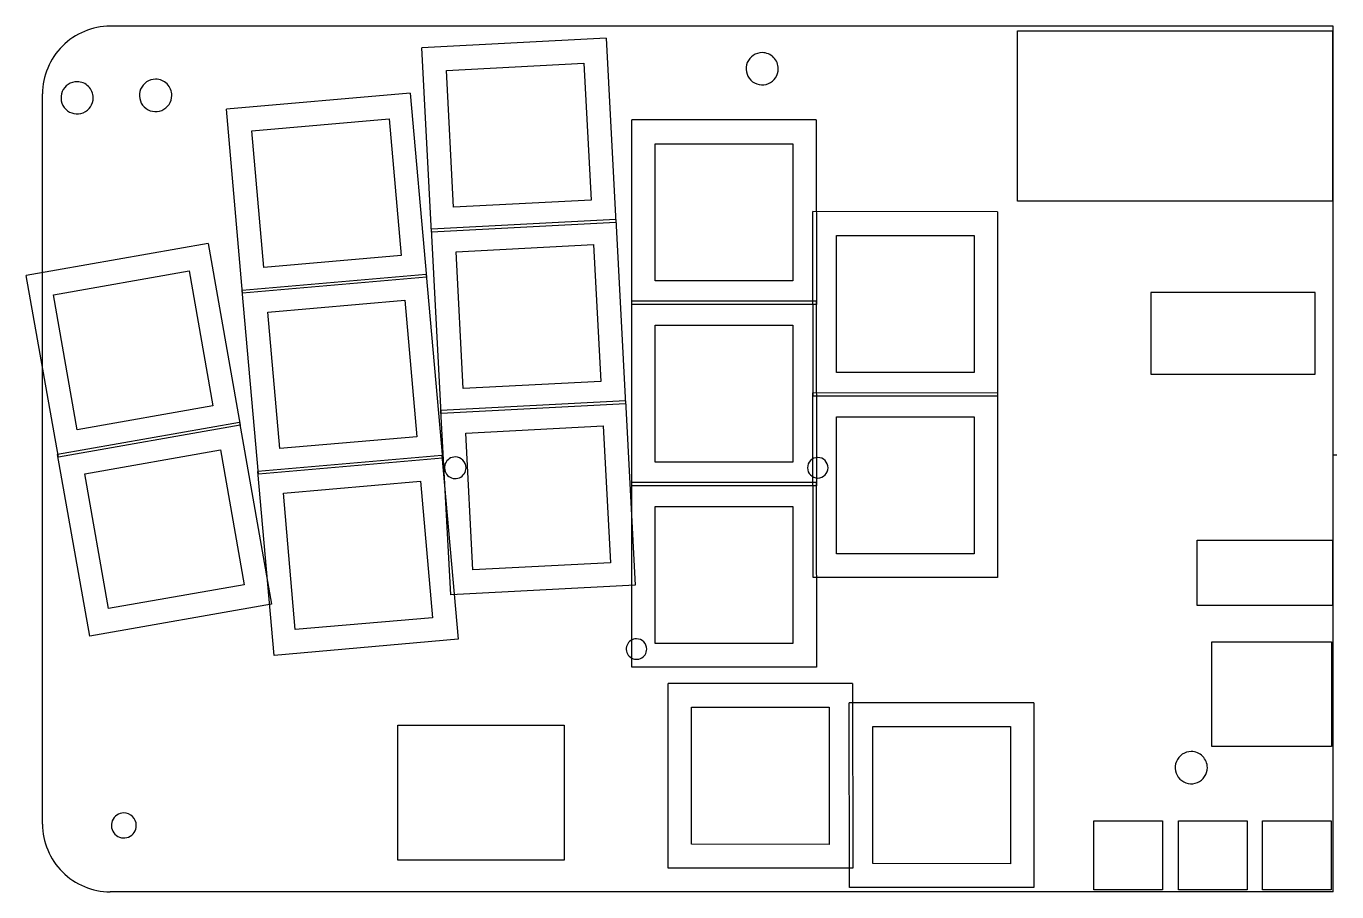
# Model space of a CAD drawing. Header units: millimetres. Extents: x -2 to 136, y 0 to 91.
import ezdxf

# ---------------------------------------------------------------- set-up
doc = ezdxf.new("R2010")
doc.units = ezdxf.units.MM
doc.layers.get('0').update_dxf_attribs({"linetype": 'CONTINUOUS'})

msp = doc.modelspace()

# ---------------------------------------------------------------- linework, layer by layer
at = {"color": 7}
for p, q in [((135.686, 90.9582), (7.162, 90.9582)), ((135.686, 0.0262), (135.686, 90.9582)), ((59.2731, 89.7015), (39.8965, 88.6951)), ((59.2731, 89.7015), (60.2955, 70.3385)), ((102.5096, 90.4634), (135.6295, 90.4634)), ((102.5096, 72.5917), (102.5096, 90.4634)), ((135.6295, 90.4634), (135.6295, 72.5917)), ((40.919, 69.3186), (39.8965, 88.6951)), ((75.6841, 88.1811), (75.6841, 88.1811)), ((42.4901, 86.3235), (56.9483, 87.0812)), ((56.9483, 87.0812), (57.7024, 72.6909)), ((43.2432, 71.9532), (42.4901, 86.3235)), ((3.6786, 85.1289), (3.6786, 85.1289)), ((11.9315, 85.3934), (11.9315, 85.3934)), ((0.05, 7.1382), (0.05, 83.8462)), ((38.6999, 83.9196), (19.3702, 82.2376)), ((38.6999, 83.9196), (40.3974, 64.604)), ((21.0683, 62.9085), (19.3702, 82.2376)), ((22.045, 79.9579), (36.4679, 81.2197)), ((23.2992, 65.6226), (22.045, 79.9579)), ((36.4679, 81.2197), (37.7238, 66.8646)), ((81.3758, 81.1113), (61.9731, 81.1204)), ((61.9801, 61.7168), (61.9731, 81.1204)), ((81.3758, 81.1113), (81.3834, 61.7213)), ((64.439, 64.2262), (64.439, 78.6162)), ((64.439, 78.6162), (78.917, 78.6162)), ((78.917, 78.6162), (78.917, 64.2062)), ((57.7024, 72.6909), (43.2432, 71.9532)), ((135.6295, 72.5917), (102.5096, 72.5917)), ((60.2922, 70.6517), (40.9156, 69.6453)), ((60.2955, 70.3385), (40.919, 69.3186)), ((60.2922, 70.6517), (61.3146, 51.2887)), ((100.4258, 71.4753), (81.0231, 71.4844)), ((81.0301, 52.0808), (81.0231, 71.4844)), ((100.4258, 71.4753), (100.4334, 52.0853)), ((41.9381, 50.2688), (40.9156, 69.6453)), ((83.489, 54.5902), (83.489, 68.9802)), ((83.489, 68.9802), (97.967, 68.9802)), ((97.967, 68.9802), (97.967, 54.5702)), ((17.4389, 68.138), (-1.6706, 64.7777)), ((17.4389, 68.138), (20.8134, 49.0439)), ((43.5092, 67.2737), (57.9674, 68.0314)), ((57.9674, 68.0314), (58.7216, 53.6411)), ((37.7238, 66.8646), (23.2992, 65.6226)), ((44.2624, 52.9034), (43.5092, 67.2737)), ((1.7057, 45.6701), (-1.6706, 64.7777)), ((1.1927, 62.7398), (15.4508, 65.2539)), ((15.4508, 65.2539), (17.953, 51.0628)), ((40.3703, 64.8925), (21.0406, 63.2105)), ((40.3703, 64.8925), (42.0678, 45.577)), ((40.3974, 64.604), (21.0683, 62.9085)), ((78.917, 64.2062), (64.439, 64.2262)), ((3.6915, 48.5684), (1.1927, 62.7398)), ((22.7387, 43.8814), (21.0406, 63.2105)), ((23.7154, 60.9308), (38.1383, 62.1927)), ((38.1383, 62.1927), (39.3942, 47.8375)), ((81.3758, 62.0613), (61.9731, 62.0704)), ((61.9801, 42.6668), (61.9731, 62.0704)), ((81.3758, 62.0613), (81.3834, 42.6713)), ((133.806, 63.0002), (116.546, 63.0002)), ((116.546, 63.0002), (116.546, 54.4002)), ((133.806, 54.4002), (133.806, 63.0002)), ((24.9696, 46.5956), (23.7154, 60.9308)), ((81.3834, 61.7213), (61.9801, 61.7168)), ((64.439, 45.1762), (64.439, 59.5662)), ((64.439, 59.5662), (78.917, 59.5662)), ((78.917, 59.5662), (78.917, 45.1562)), ((97.967, 54.5702), (83.489, 54.5902)), ((116.546, 54.4002), (133.806, 54.4002)), ((58.7216, 53.6411), (44.2624, 52.9034)), ((100.4258, 52.4253), (81.0231, 52.4344)), ((81.0301, 33.0308), (81.0231, 52.4344)), ((100.4258, 52.4253), (100.4334, 33.0353)), ((17.953, 51.0628), (3.6915, 48.5684)), ((61.3028, 51.5981), (41.9263, 50.5917)), ((61.3146, 51.2887), (41.9381, 50.2688)), ((61.3028, 51.5981), (62.3252, 32.2351)), ((100.4334, 52.0853), (81.0301, 52.0808)), ((42.9488, 31.2151), (41.9263, 50.5917)), ((83.489, 35.5402), (83.489, 49.9302)), ((83.489, 49.9302), (97.967, 49.9302)), ((97.967, 49.9302), (97.967, 35.5202)), ((20.7409, 49.342), (1.6314, 45.9817)), ((20.8134, 49.0439), (1.7057, 45.6701)), ((20.7409, 49.342), (24.1154, 30.2479)), ((44.5199, 48.22), (58.978, 48.9778)), ((45.273, 33.8498), (44.5199, 48.22)), ((58.978, 48.9778), (59.7322, 34.5875)), ((39.3942, 47.8375), (24.9696, 46.5956)), ((5.0077, 26.8741), (1.6314, 45.9817)), ((4.4947, 43.9438), (18.7528, 46.4579)), ((18.7528, 46.4579), (21.255, 32.2668)), ((42.016, 45.8723), (22.6864, 44.1903)), ((42.0678, 45.577), (22.7387, 43.8814)), ((42.016, 45.8723), (43.7136, 26.5568)), ((43.4275, 45.7094), (43.4275, 45.7094)), ((81.5275, 45.6511), (81.5275, 45.6511)), ((136.0794, 45.9089), (135.7105, 45.9093)), ((24.3845, 24.8612), (22.6864, 44.1903)), ((78.917, 45.1562), (64.439, 45.1762)), ((6.9935, 29.7724), (4.4947, 43.9438)), ((25.3612, 41.9106), (39.7841, 43.1724)), ((39.7841, 43.1724), (41.04, 28.8173)), ((81.3758, 43.0113), (61.9731, 43.0204)), ((61.9801, 23.6168), (61.9731, 43.0204)), ((81.3758, 43.0113), (81.3834, 23.6213)), ((26.6154, 27.5754), (25.3612, 41.9106)), ((81.3834, 42.6713), (61.9801, 42.6668)), ((64.439, 26.1262), (64.439, 40.5162)), ((64.439, 40.5162), (78.917, 40.5162)), ((78.917, 40.5162), (78.917, 26.1062)), ((121.4055, 36.9535), (135.6295, 36.9535)), ((121.4055, 30.0955), (121.4055, 36.9535)), ((135.6295, 36.9535), (135.6295, 30.0955)), ((59.7322, 34.5875), (45.273, 33.8498)), ((97.967, 35.5202), (83.489, 35.5402)), ((21.255, 32.2668), (6.9935, 29.7724)), ((62.3252, 32.2351), (42.9488, 31.2151)), ((100.4334, 33.0353), (81.0301, 33.0308)), ((24.1154, 30.2479), (5.0077, 26.8741)), ((135.6295, 30.0955), (121.4055, 30.0955)), ((41.04, 28.8173), (26.6154, 27.5754)), ((43.7136, 26.5568), (24.3845, 24.8612)), ((62.4775, 26.6011), (62.4775, 26.6011)), ((122.9295, 26.2855), (135.5311, 26.2855)), ((122.9295, 15.2712), (122.9295, 26.2855)), ((135.5311, 26.2855), (135.5311, 15.2712)), ((78.917, 26.1062), (64.439, 26.1262)), ((81.3834, 23.6213), (61.9801, 23.6168)), ((85.1938, 21.9133), (65.7911, 21.9224)), ((65.7981, 2.5188), (65.7911, 21.9224)), ((85.1938, 21.9133), (85.2014, 2.5233)), ((68.257, 5.0282), (68.257, 19.4182)), ((68.257, 19.4182), (82.735, 19.4182)), ((82.735, 19.4182), (82.735, 5.0082)), ((104.2438, 19.8813), (84.8411, 19.8904)), ((84.8481, 0.4868), (84.8411, 19.8904)), ((104.2438, 19.8813), (104.2514, 0.4913)), ((37.3935, 17.5404), (54.8676, 17.5404)), ((37.3935, 3.3502), (37.3935, 17.5404)), ((54.8676, 17.5404), (54.8676, 3.3502)), ((87.307, 2.9962), (87.307, 17.3862)), ((87.307, 17.3862), (101.785, 17.3862)), ((101.785, 17.3862), (101.785, 2.9762)), ((135.5311, 15.2712), (122.9295, 15.2712)), ((120.7836, 14.7561), (120.7836, 14.7561)), ((8.586, 8.3035), (8.586, 8.3035)), ((110.5297, 7.4886), (117.7494, 7.4886)), ((110.5297, 0.2246), (110.5297, 7.4886)), ((117.7494, 7.4886), (117.7494, 0.2246)), ((119.4436, 7.4886), (126.6632, 7.4886)), ((119.4436, 0.2246), (119.4436, 7.4886)), ((126.6632, 7.4886), (126.6632, 0.2246)), ((128.2635, 7.4895), (135.4831, 7.4895)), ((128.2635, 0.2255), (128.2635, 7.4895)), ((135.4831, 7.4895), (135.4831, 0.2255)), ((82.735, 5.0082), (68.257, 5.0282)), ((54.8676, 3.3502), (37.3935, 3.3502)), ((101.785, 2.9762), (87.307, 2.9962)), ((85.2014, 2.5233), (65.7981, 2.5188)), ((135.686, 0.0262), (7.162, 0.0262)), ((104.2514, 0.4913), (84.8481, 0.4868)), ((117.7494, 0.2246), (110.5297, 0.2246)), ((126.6632, 0.2246), (119.4436, 0.2246)), ((135.4831, 0.2255), (128.2635, 0.2255))]:
    msp.add_line(p, q, dxfattribs=at)
for points in [[(7.162, 90.9582), (5.27578, 90.9582), (3.466815, 90.208902), (2.133057, 88.875143)], [(2.133057, 88.875143), (0.799298, 87.541385), (0.05, 85.73242), (0.05, 83.8462)], [(75.6841, 88.1811), (75.000235, 88.1811), (74.383708, 87.76915), (74.122004, 87.137341)], [(76.879676, 87.685876), (76.56259, 88.002963), (76.132528, 88.1811), (75.6841, 88.1811)], [(74.122004, 87.137341), (73.860301, 86.505532), (74.004958, 85.778289), (74.488524, 85.294724)], [(77.3749, 86.4903), (77.3749, 86.938728), (77.196763, 87.36879), (76.879676, 87.685876)], [(76.331141, 84.928204), (76.96295, 85.189908), (77.3749, 85.806435), (77.3749, 86.4903)], [(2.116504, 84.085141), (1.854801, 83.453332), (1.999458, 82.726089), (2.483024, 82.242524)], [(3.6786, 85.1289), (2.994735, 85.1289), (2.378208, 84.71695), (2.116504, 84.085141)], [(4.874176, 84.633676), (4.55709, 84.950763), (4.127028, 85.1289), (3.6786, 85.1289)], [(5.3694, 83.4381), (5.3694, 83.886528), (5.191263, 84.31659), (4.874176, 84.633676)], [(10.357302, 84.341554), (10.09357, 83.704851), (10.239349, 82.971973), (10.726661, 82.484661)], [(11.9315, 85.3934), (11.242337, 85.3934), (10.621033, 84.978258), (10.357302, 84.341554)], [(13.136339, 84.894339), (12.816796, 85.213882), (12.383402, 85.3934), (11.9315, 85.3934)], [(13.6354, 83.6895), (13.6354, 84.141402), (13.455882, 84.574796), (13.136339, 84.894339)], [(74.488524, 85.294724), (74.972089, 84.811158), (75.699332, 84.666501), (76.331141, 84.928204)], [(4.325641, 81.876004), (4.95745, 82.137708), (5.3694, 82.754235), (5.3694, 83.4381)], [(12.583554, 82.115302), (13.220258, 82.379033), (13.6354, 83.000337), (13.6354, 83.6895)], [(2.483024, 82.242524), (2.966589, 81.758958), (3.693832, 81.614301), (4.325641, 81.876004)], [(10.726661, 82.484661), (11.213973, 81.997349), (11.946851, 81.85157), (12.583554, 82.115302)], [(43.4275, 45.7094), (42.968071, 45.7094), (42.553881, 45.432647), (42.378065, 45.00819)], [(44.230703, 45.376703), (44.01768, 45.589725), (43.728759, 45.7094), (43.4275, 45.7094)], [(81.5275, 45.6511), (80.932358, 45.6511), (80.4499, 45.168642), (80.4499, 44.5735)], [(82.289478, 45.335478), (82.087389, 45.537567), (81.813297, 45.6511), (81.5275, 45.6511)], [(42.378065, 45.00819), (42.20225, 44.583733), (42.299432, 44.095163), (42.624297, 43.770297)], [(43.86219, 43.524065), (44.286647, 43.699881), (44.5634, 44.114071), (44.5634, 44.5735)], [(44.5634, 44.5735), (44.5634, 44.874759), (44.443725, 45.16368), (44.230703, 45.376703)], [(80.4499, 44.5735), (80.4499, 43.978358), (80.932358, 43.4959), (81.5275, 43.4959)], [(81.5275, 43.4959), (82.122642, 43.4959), (82.6051, 43.978358), (82.6051, 44.5735)], [(82.6051, 44.5735), (82.6051, 44.859297), (82.491567, 45.133389), (82.289478, 45.335478)], [(42.624297, 43.770297), (42.949163, 43.445432), (43.437733, 43.34825), (43.86219, 43.524065)], [(62.4775, 26.6011), (62.041651, 26.6011), (61.648719, 26.338551), (61.481927, 25.93588)], [(63.239478, 26.285478), (63.037389, 26.487567), (62.763297, 26.6011), (62.4775, 26.6011)], [(63.5551, 25.5235), (63.5551, 25.809297), (63.441567, 26.083389), (63.239478, 26.285478)], [(61.481927, 25.93588), (61.315135, 25.533208), (61.40733, 25.069713), (61.715522, 24.761522)], [(62.88988, 24.527927), (63.292551, 24.694719), (63.5551, 25.087651), (63.5551, 25.5235)], [(61.715522, 24.761522), (62.023713, 24.45333), (62.487208, 24.361135), (62.88988, 24.527927)], [(120.7836, 14.7561), (120.099735, 14.7561), (119.483208, 14.34415), (119.221504, 13.712341)], [(121.979176, 14.260876), (121.66209, 14.577963), (121.232028, 14.7561), (120.7836, 14.7561)], [(122.4744, 13.0653), (122.4744, 13.513728), (122.296263, 13.94379), (121.979176, 14.260876)], [(119.221504, 13.712341), (118.959801, 13.080532), (119.104458, 12.353289), (119.588024, 11.869724)], [(121.430641, 11.503204), (122.06245, 11.764908), (122.4744, 12.381435), (122.4744, 13.0653)], [(119.588024, 11.869724), (120.071589, 11.386158), (120.798832, 11.241501), (121.430641, 11.503204)], [(8.586, 8.3035), (8.055629, 8.3035), (7.577481, 7.984012), (7.374517, 7.494013)], [(9.8973, 6.9922), (9.8973, 7.716411), (9.310211, 8.3035), (8.586, 8.3035)], [(0.05, 7.1382), (0.05, 5.25198), (0.799298, 3.443015), (2.133057, 2.109257)], [(7.374517, 7.494013), (7.171552, 7.004014), (7.283742, 6.44), (7.658771, 6.064971)], [(9.087813, 5.780717), (9.577812, 5.983681), (9.8973, 6.461829), (9.8973, 6.9922)], [(7.658771, 6.064971), (8.0338, 5.689942), (8.597814, 5.577752), (9.087813, 5.780717)], [(2.133057, 2.109257), (3.466815, 0.775498), (5.27578, 0.0262), (7.162, 0.0262)]]:
    msp.add_open_spline(points, degree=3, dxfattribs=at)

doc.saveas('drawing.dxf')
